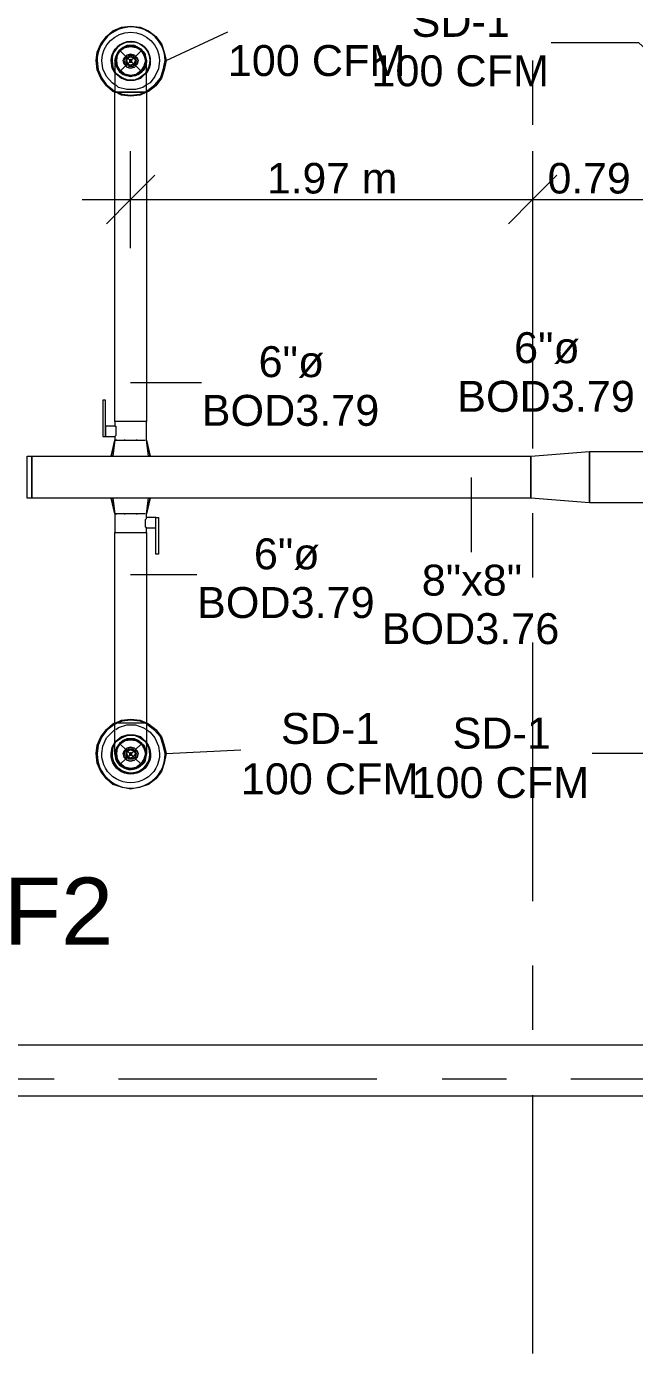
# Model space of a CAD drawing. Header units: metres. Extents: x -2 to 237, y -8 to 52.
# Drawn here: x 9.98 to 12.97, y 12.46 to 18.97 of the extents above; entities that cross this region are included whole.
import ezdxf

# ---------------------------------------------------------------- set-up
doc = ezdxf.new("R2010")
doc.units = ezdxf.units.M
doc.layers.add('HVAC - Ductos', color=5, linetype='Continuous', lineweight=0)
doc.layers.add('PDF_Text', color=7, linetype='Continuous', lineweight=0)
doc.layers.add('PDF_Geometry', color=7, linetype='Continuous', lineweight=0, true_color=0xaaaaaa)
doc.styles.add('PDF Arial-BoldMT-Identity-H', font='arial.ttf')
doc.styles.add('PDF Helvetica', font='')
doc.styles.get('PDF Helvetica').set_extended_font_data('Helvetica')

msp = doc.modelspace()

# ---------------------------------------------------------------- linework, layer by layer
at = {"layer": 'HVAC - Ductos', "lineweight": 0}
for points in [[(10.4134, 17.0322), (10.4134, 18.6494), (10.4042, 18.654), (10.3722, 18.6815), (10.3446, 18.7182), (10.3263, 18.7595), (10.3218, 18.8053), (10.3263, 18.8465), (10.3446, 18.8877), (10.3722, 18.9243), (10.4042, 18.9519), (10.4454, 18.9702), (10.4912, 18.9748), (10.5371, 18.9702), (10.5783, 18.9519), (10.615, 18.9243), (10.6425, 18.8877), (10.6562, 18.8465), (10.6654, 18.8053), (10.6562, 18.7595), (10.6425, 18.7182), (10.615, 18.6815), (10.5783, 18.654), (10.5692, 18.6494), (10.5692, 17.0322), (10.5646, 17.0322), (10.56, 17.0322), (10.5463, 17.0322), (10.5279, 17.0322), (10.5096, 17.0322), (10.4912, 17.0322), (10.473, 17.0322), (10.4546, 17.0322), (10.4363, 17.0322), (10.4271, 17.0322), (10.418, 17.0322)], [(10.4134, 18.8053), (10.418, 18.8236), (10.4271, 18.8419), (10.4363, 18.8557), (10.4271, 18.8419), (10.418, 18.8236), (10.4134, 18.8053), (10.418, 18.7961)], [(10.5554, 18.7777), (10.5417, 18.7549), (10.5188, 18.7365), (10.4912, 18.7319), (10.4638, 18.7365), (10.4409, 18.7549), (10.4271, 18.7777), (10.4226, 18.8053), (10.4271, 18.8327), (10.4409, 18.8557), (10.4638, 18.8694), (10.4912, 18.874), (10.5188, 18.8694), (10.5417, 18.8557), (10.5554, 18.8327), (10.5646, 18.8053)], [(10.5463, 18.8602), (10.5279, 18.8694), (10.5096, 18.8786), (10.4912, 18.8786), (10.473, 18.8786), (10.4546, 18.8694), (10.4409, 18.8602), (10.4546, 18.8694), (10.473, 18.8786), (10.4912, 18.8786), (10.5096, 18.8786), (10.5279, 18.8694)], [(10.5233, 18.7869), (10.5279, 18.8053), (10.5233, 18.7869), (10.5096, 18.7732), (10.4912, 18.7686), (10.473, 18.7732), (10.4592, 18.7869), (10.4546, 18.8053), (10.4592, 18.819), (10.473, 18.8327), (10.4912, 18.8373), (10.5096, 18.8327), (10.5233, 18.819), (10.5279, 18.8053), (10.5233, 18.819), (10.5096, 18.8327), (10.4912, 18.8373), (10.473, 18.8327), (10.4638, 18.819), (10.4592, 18.8053), (10.4638, 18.7869), (10.473, 18.7732), (10.4912, 18.7686), (10.5096, 18.7732)], [(10.5692, 18.7961), (10.5692, 18.8053), (10.5646, 18.8236), (10.56, 18.8419), (10.5463, 18.8557), (10.56, 18.8419), (10.5646, 18.8236), (10.5692, 18.8053)], [(10.395, 18.8053), (10.3996, 18.7686), (10.4134, 18.7457), (10.3996, 18.7686)], [(10.473, 18.819), (10.4684, 18.8053), (10.473, 18.819), (10.4821, 18.8281), (10.5004, 18.8281), (10.5142, 18.819), (10.5188, 18.8053), (10.5142, 18.819), (10.5004, 18.8281), (10.4821, 18.8281)], [(10.5142, 18.7869), (10.5188, 18.8053), (10.5142, 18.7869), (10.5004, 18.7777), (10.4821, 18.7777), (10.473, 18.7869), (10.4684, 18.8053), (10.473, 18.7869), (10.4821, 18.7777), (10.5004, 18.7777)], [(10.505, 18.7869), (10.4912, 18.7823), (10.4775, 18.7869), (10.473, 18.8053), (10.4775, 18.819), (10.4912, 18.8236), (10.505, 18.819), (10.5142, 18.8053)], [(10.4912, 18.8099), (10.4866, 18.8053), (10.4866, 18.8099), (10.4958, 18.8099), (10.4958, 18.8053), (10.4958, 18.8099)], [(10.4958, 18.8007), (10.4958, 18.8053), (10.4958, 18.7961), (10.4866, 18.7961), (10.4866, 18.8053), (10.4912, 18.8007)], [(10.418, 18.7411), (10.4454, 18.7228), (10.4775, 18.7091), (10.5096, 18.7091), (10.5371, 18.7228), (10.5646, 18.7411), (10.5417, 18.7182), (10.5096, 18.7091), (10.473, 18.7091), (10.4454, 18.7182), (10.418, 18.7411), (10.4134, 18.7457), (10.418, 18.7411), (10.4134, 18.7503)], [(10.5692, 18.7503), (10.5646, 18.7411), (10.5371, 18.7228), (10.5096, 18.7091), (10.4775, 18.7091), (10.4454, 18.7228), (10.418, 18.7411), (10.4454, 18.7182), (10.473, 18.7091), (10.5096, 18.7091), (10.5417, 18.7182), (10.5646, 18.7411), (10.5692, 18.7457), (10.5646, 18.7411)], [(10.4226, 16.9405), (10.418, 16.9405)], [(10.4638, 16.9405), (10.4592, 16.9405)], [(10.5233, 16.9405), (10.5188, 16.9405)], [(12.7455, 16.8856), (14.6101, 16.8856), (14.6101, 16.6335), (12.7455, 16.6335)], [(9.9827, 16.6565), (9.9827, 16.8626), (10.0056, 16.8626), (10.0056, 16.6565)], [(12.4568, 16.6565), (10.0056, 16.6565), (10.0056, 16.8626), (12.4568, 16.8626)], [(10.5875, 16.6565), (10.5829, 16.6565)], [(10.418, 16.5786), (10.4226, 16.5786)], [(10.4592, 16.5786), (10.4638, 16.5786)], [(10.5188, 16.5786), (10.5233, 16.5786)], [(10.5692, 16.487), (10.5692, 15.5523), (10.5783, 15.5477), (10.615, 15.5202), (10.6425, 15.4836), (10.6562, 15.4423), (10.6654, 15.4011), (10.6562, 15.3552), (10.6425, 15.314), (10.615, 15.2774), (10.5783, 15.2499), (10.5371, 15.2362), (10.4912, 15.227), (10.4454, 15.2362), (10.4042, 15.2499), (10.3722, 15.2774), (10.3446, 15.314), (10.3263, 15.3552), (10.3218, 15.4011), (10.3263, 15.4423), (10.3446, 15.4836), (10.3722, 15.5202), (10.4042, 15.5477), (10.4134, 15.5523), (10.4134, 16.487), (10.418, 16.487), (10.4271, 16.487), (10.4363, 16.487), (10.4546, 16.487), (10.473, 16.487), (10.4912, 16.487), (10.5096, 16.487), (10.5279, 16.487), (10.5463, 16.487), (10.56, 16.487), (10.5646, 16.487)], [(10.4134, 15.4561), (10.3996, 15.4332), (10.395, 15.4011), (10.3996, 15.4332)], [(10.4134, 15.4515), (10.418, 15.4607), (10.4454, 15.479), (10.4775, 15.4927), (10.5096, 15.4927), (10.5371, 15.479), (10.5646, 15.4607), (10.5417, 15.4836), (10.5096, 15.4927), (10.473, 15.4927), (10.4454, 15.4836), (10.418, 15.4607), (10.4134, 15.4561), (10.418, 15.4607)], [(10.5646, 15.4607), (10.5371, 15.479), (10.5096, 15.4927), (10.4775, 15.4927), (10.4454, 15.479), (10.418, 15.4607), (10.4454, 15.4836), (10.473, 15.4927), (10.5096, 15.4927), (10.5417, 15.4836), (10.5646, 15.4607), (10.5692, 15.4561), (10.5646, 15.4607), (10.5692, 15.4515)], [(10.5554, 15.3736), (10.5417, 15.3507), (10.5188, 15.3324), (10.4912, 15.3278), (10.4638, 15.3324), (10.4409, 15.3507), (10.4271, 15.3736), (10.4226, 15.4011), (10.4271, 15.4286), (10.4409, 15.4515), (10.4638, 15.4652), (10.4912, 15.4698), (10.5188, 15.4652), (10.5417, 15.4515), (10.5554, 15.4286), (10.5646, 15.4011)], [(10.5233, 15.3828), (10.5279, 15.4011), (10.5233, 15.3828), (10.5096, 15.369), (10.4912, 15.3644), (10.473, 15.369), (10.4592, 15.3828), (10.4546, 15.4011), (10.4592, 15.4148), (10.473, 15.4286), (10.4912, 15.4332), (10.5096, 15.4286), (10.5233, 15.4148), (10.5279, 15.4011), (10.5233, 15.4148), (10.5096, 15.4286), (10.4912, 15.4332), (10.473, 15.4286), (10.4638, 15.4148), (10.4592, 15.4011), (10.4638, 15.3828), (10.473, 15.369), (10.4912, 15.3644), (10.5096, 15.369)], [(10.473, 15.4148), (10.4684, 15.4011), (10.473, 15.4148), (10.4821, 15.424), (10.5004, 15.424), (10.5142, 15.4148), (10.5188, 15.4011), (10.5142, 15.4148), (10.5004, 15.424), (10.4821, 15.424)], [(10.5142, 15.3828), (10.5188, 15.4011), (10.5142, 15.3828), (10.5004, 15.3736), (10.4821, 15.3736), (10.473, 15.3828), (10.4684, 15.4011), (10.473, 15.3828), (10.4821, 15.3782), (10.5004, 15.3782)], [(10.505, 15.3874), (10.4912, 15.3782), (10.4775, 15.3874), (10.473, 15.4011), (10.4775, 15.4148), (10.4912, 15.4194), (10.505, 15.4148), (10.5142, 15.4011)], [(10.4912, 15.4057), (10.4866, 15.4011), (10.4866, 15.4057), (10.4958, 15.4057), (10.4958, 15.4011), (10.4958, 15.4057)], [(10.4958, 15.3965), (10.4958, 15.4011), (10.4958, 15.3919), (10.4866, 15.3919), (10.4866, 15.4011), (10.4912, 15.3965)]]:
    msp.add_lwpolyline(points, close=True, dxfattribs=at)
for points in [[(10.5692, 18.654), (10.5737, 18.6586), (10.6104, 18.6861), (10.6379, 18.7182), (10.6516, 18.7595), (10.6608, 18.8053, 0.98637), (10.3263, 18.8053), (10.3309, 18.7595), (10.3492, 18.7182), (10.3722, 18.6861), (10.4088, 18.6586), (10.418, 18.654)], [(10.4134, 18.6861), (10.3996, 18.6953), (10.3722, 18.7274), (10.3538, 18.764), (10.3492, 18.8053, -0.980528), (10.6333, 18.8053), (10.6287, 18.764), (10.6104, 18.7274), (10.5875, 18.6953), (10.5692, 18.6861)], [(10.418, 15.5477), (10.4088, 15.5431), (10.3722, 15.5156), (10.3492, 15.4836), (10.3309, 15.4423), (10.3263, 15.4011, 1.013808), (10.6608, 15.4011), (10.6516, 15.4423), (10.6379, 15.4836), (10.6104, 15.5156), (10.5737, 15.5431), (10.5692, 15.5477)], [(10.5692, 15.5202), (10.5875, 15.5065), (10.6104, 15.479), (10.6287, 15.4378), (10.6333, 15.4011, -1.008586), (10.3492, 15.4011), (10.3538, 15.4378), (10.3722, 15.479), (10.3996, 15.5065), (10.4134, 15.5202)], [(10.4134, 15.4011, 0.757537), (10.5554, 15.3598), (10.5463, 15.3461), (10.5279, 15.3324), (10.5096, 15.3278), (10.4912, 15.3232), (10.473, 15.3278), (10.4546, 15.3324), (10.4363, 15.3461), (10.4271, 15.3598), (10.418, 15.3782), (10.4134, 15.4011), (10.418, 15.4057), (10.4134, 15.4011), (10.4134, 15.4103), (10.4134, 15.4378), (10.4134, 15.4698), (10.4134, 15.5065), (10.4134, 15.5523), (10.418, 15.5523), (10.4271, 15.5523), (10.4363, 15.5523), (10.4546, 15.5523), (10.473, 15.5523), (10.4912, 15.5523), (10.5096, 15.5523), (10.5279, 15.5523), (10.5463, 15.5523), (10.56, 15.5523), (10.5646, 15.5523), (10.5692, 15.5523)]]:
    msp.add_lwpolyline(points, format="xyb", dxfattribs=at)
for points in [[(10.6654, 18.8053), (10.9678, 18.9473)], [(10.5646, 18.7777), (10.56, 18.7732), (10.5417, 18.7503), (10.5279, 18.7411), (10.5096, 18.7319), (10.4912, 18.7319), (10.473, 18.7319), (10.4546, 18.7411), (10.4409, 18.7503), (10.4271, 18.7686), (10.4226, 18.7823), (10.418, 18.8053), (10.4226, 18.8236), (10.4271, 18.8419), (10.4409, 18.8557), (10.4546, 18.8694), (10.473, 18.874), (10.4912, 18.8786), (10.5096, 18.874), (10.5279, 18.8694), (10.5417, 18.8557), (10.5554, 18.8419), (10.5646, 18.8236), (10.5646, 18.8053), (10.5646, 18.7823), (10.5554, 18.7686), (10.5417, 18.7503), (10.5233, 18.7365), (10.5188, 18.7319)], [(10.4226, 18.8281), (10.4226, 18.8327), (10.4226, 18.8373)], [(10.4271, 18.8327), (10.4409, 18.8557), (10.4592, 18.8694)], [(10.4409, 18.8602), (10.4363, 18.8557)], [(10.4592, 18.874), (10.4638, 18.874)], [(10.4684, 18.874), (10.4912, 18.8786), (10.5188, 18.874)], [(10.5188, 18.874), (10.5233, 18.874)], [(10.5233, 18.8694), (10.5417, 18.8557), (10.56, 18.8327)], [(10.5463, 18.8557), (10.5463, 18.8602)], [(10.56, 18.8373), (10.56, 18.8327), (10.5646, 18.8281)], [(13.0845, 18.8053), (12.9883, 18.8923), (12.5576, 18.8923)], [(10.4134, 18.8053), (10.4134, 18.7961), (10.4134, 18.7777), (10.4134, 18.7503), (10.4134, 18.7136), (10.4134, 18.6678), (10.4134, 18.6494), (10.418, 18.6494), (10.4271, 18.6494), (10.4363, 18.6494), (10.4546, 18.6494), (10.473, 18.6494), (10.4912, 18.6494), (10.5096, 18.6494), (10.5279, 18.6494), (10.5463, 18.6494), (10.56, 18.6494), (10.5646, 18.6494), (10.5692, 18.6494), (10.5692, 18.6953), (10.5692, 18.7365), (10.5692, 18.7686), (10.5692, 18.7915), (10.5692, 18.8007)], [(10.4226, 18.7732), (10.4226, 18.7777), (10.418, 18.8053), (10.4226, 18.8281)], [(10.418, 18.7961), (10.418, 18.7823), (10.4271, 18.764), (10.4363, 18.7503), (10.4546, 18.7365), (10.473, 18.7319), (10.4912, 18.7274), (10.5096, 18.7319), (10.5279, 18.7365), (10.5463, 18.7503), (10.56, 18.764), (10.5646, 18.7823), (10.5692, 18.7961)], [(10.4226, 18.7732), (10.4226, 18.7732)], [(10.4638, 18.7319), (10.4592, 18.7365), (10.4409, 18.7503), (10.4271, 18.7732)], [(10.56, 18.8281), (10.5646, 18.8053), (10.56, 18.7777)], [(10.56, 18.7732), (10.56, 18.7732)], [(10.5692, 18.8007), (10.5692, 18.8053)], [(10.4638, 18.7319), (10.4638, 18.7319)], [(10.5188, 18.7365), (10.4912, 18.7319), (10.4684, 18.7365)], [(10.5188, 18.7319), (10.5188, 18.7319)], [(10.5692, 18.6494), (10.5646, 18.6494), (10.56, 18.6494), (10.5463, 18.6494), (10.5279, 18.6494), (10.5096, 18.6494), (10.4912, 18.6494), (10.473, 18.6494), (10.4546, 18.6494), (10.4363, 18.6494), (10.4271, 18.6494), (10.418, 18.6494), (10.4134, 18.6494)], [(10.5692, 18.6861), (10.5508, 18.6724), (10.5142, 18.6632), (10.473, 18.6632), (10.4317, 18.6724), (10.418, 18.6861)], [(10.418, 18.654), (10.45, 18.6403), (10.4912, 18.6357), (10.5371, 18.6403), (10.5692, 18.654)], [(10.5692, 18.6494), (10.5371, 18.6357), (10.4912, 18.6312), (10.4454, 18.6357), (10.418, 18.6494)], [(10.4912, 17.8844), (10.4912, 18.1226), (10.4912, 18.3608)], [(12.466, 18.3608), (12.466, 18.1226), (12.466, 17.8844)], [(10.6104, 18.2417), (10.4912, 18.1226), (10.3722, 18.0034)], [(12.585, 18.2417), (12.466, 18.1226), (12.3468, 18.0034)], [(10.253, 18.1226), (12.466, 18.1226), (13.254, 18.1226), (17.5195, 18.1226), (21.9957, 18.1226)], [(10.4912, 17.2246), (10.8395, 17.2246)], [(10.5646, 16.9405), (10.5692, 16.9405), (10.5692, 17.0322), (10.5646, 17.0322), (10.56, 17.0322), (10.5463, 17.0322), (10.5279, 17.0322), (10.5096, 17.0322), (10.4912, 17.0322), (10.473, 17.0322), (10.4546, 17.0322), (10.4363, 17.0322), (10.4271, 17.0322), (10.418, 17.0322), (10.4134, 17.0322), (10.4134, 17.0092), (10.3676, 17.0092), (10.3676, 17.0046), (10.3676, 17), (10.3676, 16.9909), (10.3676, 16.9864), (10.3676, 16.9772), (10.3676, 16.9726), (10.3676, 16.968), (10.3676, 16.9634), (10.3676, 16.9588), (10.3676, 17.1375), (10.3538, 17.1375), (10.3538, 16.9588), (10.3676, 16.9588), (10.4134, 16.9588), (10.4134, 16.9405), (10.418, 16.9405), (10.4226, 16.9405), (10.4271, 16.9405), (10.4363, 16.9405), (10.4546, 16.9405), (10.473, 16.9405), (10.4912, 16.9405), (10.5096, 16.9405), (10.5279, 16.9405), (10.5463, 16.9405), (10.56, 16.9405)], [(10.4134, 17.0092), (10.418, 17.0092), (10.418, 17.0046), (10.418, 17), (10.418, 16.9909), (10.418, 16.9818), (10.418, 16.9726), (10.418, 16.968), (10.418, 16.9634), (10.4134, 16.9588)], [(10.395, 16.8626), (10.4134, 16.9405), (10.395, 16.8626)], [(10.4134, 16.9405), (10.4042, 16.8626)], [(10.5096, 16.8626), (10.5142, 16.8626), (10.5233, 16.8626), (10.5371, 16.8626), (10.5417, 16.8626), (10.5463, 16.8626), (10.5646, 16.8626), (10.5783, 16.8626), (10.5829, 16.8626), (10.5875, 16.8626), (10.5692, 16.9405), (10.5875, 16.8626), (10.5829, 16.8626)], [(10.5783, 16.8626), (10.5692, 16.9405)], [(12.4568, 16.8626), (12.7455, 16.8856)], [(12.7455, 16.8856), (12.7455, 16.6335)], [(10.3996, 16.8626), (10.395, 16.8626), (10.3996, 16.8626), (10.4042, 16.8626), (10.4088, 16.8626), (10.418, 16.8626)], [(10.4226, 16.8626), (10.4363, 16.8626), (10.4409, 16.8626)], [(10.4454, 16.8626), (10.45, 16.8626), (10.4592, 16.8626), (10.473, 16.8626), (10.4775, 16.8626), (10.4821, 16.8626), (10.505, 16.8626)], [(12.4568, 16.6565), (12.4568, 16.8626)], [(12.1636, 16.7573), (12.1636, 16.3908)], [(10.418, 16.6565), (10.4088, 16.6565), (10.4042, 16.6565), (10.4134, 16.5786), (10.395, 16.6565), (10.3996, 16.6565), (10.395, 16.6565), (10.4134, 16.5786)], [(10.4409, 16.6565), (10.4363, 16.6565), (10.4226, 16.6565)], [(10.505, 16.6565), (10.4821, 16.6565), (10.4775, 16.6565), (10.473, 16.6565), (10.4592, 16.6565), (10.45, 16.6565), (10.4454, 16.6565)], [(10.5692, 16.5786), (10.5783, 16.6565), (10.5646, 16.6565), (10.5463, 16.6565), (10.5417, 16.6565), (10.5371, 16.6565), (10.5233, 16.6565), (10.5142, 16.6565), (10.5096, 16.6565)], [(10.5875, 16.6565), (10.5692, 16.5786), (10.5875, 16.6565)], [(12.7455, 16.6335), (12.4568, 16.6565)], [(10.56, 16.5786), (10.5463, 16.5786), (10.5279, 16.5786), (10.5096, 16.5786), (10.4912, 16.5786), (10.473, 16.5786), (10.4546, 16.5786), (10.4363, 16.5786), (10.4271, 16.5786), (10.4226, 16.5786), (10.418, 16.5786), (10.4134, 16.5786), (10.4134, 16.487), (10.418, 16.487), (10.4271, 16.487), (10.4363, 16.487), (10.4546, 16.487), (10.473, 16.487), (10.4912, 16.487), (10.5096, 16.487), (10.5279, 16.487), (10.5463, 16.487), (10.56, 16.487), (10.5646, 16.487), (10.5692, 16.487), (10.5692, 16.5099), (10.615, 16.5099), (10.615, 16.5144), (10.615, 16.519), (10.615, 16.5282), (10.615, 16.5328), (10.615, 16.5373), (10.615, 16.5465), (10.615, 16.5511), (10.615, 16.5557)], [(10.615, 16.5603), (10.6287, 16.5603), (10.6287, 16.3816), (10.615, 16.3816), (10.615, 16.5603), (10.5692, 16.5603), (10.5692, 16.5786), (10.5646, 16.5786)], [(10.5692, 16.5099), (10.5646, 16.5144), (10.5646, 16.519), (10.5646, 16.5282), (10.5646, 16.5373), (10.5646, 16.5465), (10.5646, 16.5511), (10.5692, 16.5557), (10.5692, 16.5603)], [(10.4912, 16.2808), (10.8166, 16.2808)], [(10.4134, 15.5523), (10.418, 15.5523), (10.4271, 15.5523), (10.4363, 15.5523), (10.4546, 15.5523), (10.473, 15.5523), (10.4912, 15.5523), (10.5096, 15.5523), (10.5279, 15.5523), (10.5463, 15.5523), (10.56, 15.5523), (10.5646, 15.5523), (10.5692, 15.5523), (10.5692, 15.5339), (10.5692, 15.4927), (10.5692, 15.4515), (10.5692, 15.424), (10.5692, 15.4057), (10.5692, 15.4011), (10.5646, 15.3782), (10.56, 15.3598), (10.5646, 15.3782), (10.5692, 15.4011), (10.5692, 15.4057), (10.5692, 15.4011)], [(10.418, 15.5523), (10.4454, 15.5661), (10.4912, 15.5706), (10.5371, 15.5661), (10.5692, 15.5523)], [(10.5692, 15.5477), (10.5371, 15.5615), (10.4912, 15.5661), (10.45, 15.5615), (10.418, 15.5477)], [(10.418, 15.5202), (10.4317, 15.5294), (10.473, 15.5431), (10.5142, 15.5431), (10.5508, 15.5294), (10.5692, 15.5202)], [(10.5692, 15.4057), (10.5646, 15.4194), (10.5646, 15.4011), (10.5646, 15.3828), (10.5554, 15.3644), (10.5417, 15.3461), (10.5279, 15.337), (10.5096, 15.3278), (10.4912, 15.3278), (10.473, 15.3278), (10.4546, 15.337), (10.4409, 15.3461), (10.4271, 15.3644), (10.4226, 15.3828), (10.418, 15.4011), (10.4226, 15.4194), (10.4271, 15.4378), (10.4409, 15.4515), (10.4546, 15.4652), (10.473, 15.4698), (10.4912, 15.4744), (10.5096, 15.4698), (10.5279, 15.4652), (10.5417, 15.4515), (10.5554, 15.4378), (10.5646, 15.4194), (10.56, 15.4378), (10.5463, 15.4515), (10.5279, 15.4652), (10.5096, 15.4744), (10.4912, 15.4744), (10.473, 15.4744), (10.4546, 15.4652), (10.4363, 15.4515), (10.4271, 15.4378), (10.418, 15.4194), (10.418, 15.4057)], [(10.4271, 15.4286), (10.4409, 15.4515), (10.4592, 15.4652)], [(10.4592, 15.4698), (10.4638, 15.4698)], [(10.4638, 15.4698), (10.4638, 15.4698)], [(10.4684, 15.4698), (10.4912, 15.4744), (10.5188, 15.4698), (10.5233, 15.4698)], [(10.5188, 15.4698), (10.5188, 15.4698)], [(10.5233, 15.4652), (10.5417, 15.4515), (10.56, 15.4286)], [(10.4134, 15.4011), (10.4134, 15.4011)], [(10.4226, 15.3736), (10.418, 15.4011), (10.4226, 15.424), (10.4226, 15.4286), (10.4226, 15.4332)], [(10.56, 15.4332), (10.56, 15.4286), (10.5646, 15.424)], [(10.56, 15.424), (10.5646, 15.4011), (10.56, 15.3736)], [(10.6654, 15.4011), (11.0319, 15.4194)], [(13.0845, 15.4011), (12.7592, 15.4011)], [(10.4226, 15.369), (10.4226, 15.3736)], [(10.4592, 15.3324), (10.4409, 15.3461), (10.4271, 15.369)], [(10.4271, 15.3598), (10.4271, 15.3598)], [(10.4638, 15.3278), (10.4592, 15.3324)], [(10.5188, 15.3324), (10.4912, 15.3278), (10.4684, 15.3324)], [(10.5233, 15.3324), (10.5188, 15.3278)], [(10.56, 15.369), (10.5417, 15.3461), (10.5233, 15.3324)], [(10.5554, 15.3598), (10.56, 15.3598)], [(10.5646, 15.3736), (10.56, 15.369)], [(8.3746, 13.9716), (13.703, 13.9716), (13.703, 13.7196), (8.3746, 13.7196)]]:
    msp.add_lwpolyline(points, dxfattribs=at)
for points in [[(10.5875, 18.8053, 0.970221), (10.395, 18.8053, -1.355001), (10.5692, 18.7457), (10.5829, 18.7686), (10.5875, 18.8053), (10.5783, 18.7732), (10.5692, 18.7503, 1.368408), (10.3996, 18.8053), (10.4042, 18.7732), (10.4134, 18.7503, -1.330941)], [(10.4134, 15.4515), (10.4042, 15.4332), (10.3996, 15.4011, 1.361616), (10.5692, 15.4515), (10.5783, 15.4332), (10.5875, 15.4011), (10.5829, 15.4332), (10.5692, 15.4561, -1.421947), (10.395, 15.4011, 1.017942), (10.5875, 15.4011, -1.341313)]]:
    msp.add_lwpolyline(points, format="xyb", close=True, dxfattribs=at)
at = {"layer": 'PDF_Geometry', "color": 8, "lineweight": 0, "true_color": 0x808080}
for points in [[(10.5554, 18.8465), (10.5142, 18.874), (10.4684, 18.874), (10.4317, 18.8465), (10.4134, 18.8053), (10.4317, 18.7595), (10.4684, 18.7319), (10.5142, 18.7319), (10.5554, 18.7595), (10.5692, 18.8053)], [(10.5554, 15.4423), (10.5142, 15.4698), (10.4684, 15.4698), (10.4317, 15.4423), (10.4134, 15.4011), (10.4317, 15.3552), (10.4684, 15.3278), (10.5142, 15.3278), (10.5554, 15.3552), (10.5692, 15.4011)]]:
    msp.add_lwpolyline(points, close=True, dxfattribs=at)
for points in [[(10.4363, 18.8557), (10.5463, 18.7503)], [(10.5463, 18.8557), (10.4363, 18.7503)], [(10.4363, 15.4515), (10.5463, 15.3461)], [(10.5463, 15.4515), (10.4363, 15.3461)]]:
    msp.add_lwpolyline(points, dxfattribs=at)
at = {"layer": 'PDF_Geometry', "lineweight": 0}
for points in [[(12.466, 18.8053), (12.466, 18.4891)], [(12.466, 18.1684), (12.466, 16.8993)], [(12.466, 16.5831), (12.466, 16.267)], [(12.466, 15.9463), (12.466, 14.6772)], [(12.466, 14.3611), (12.466, 14.0449)], [(10.1156, 13.8021), (9.7994, 13.8021)], [(11.7008, 13.8021), (10.4317, 13.8021)], [(12.3377, 13.8021), (12.0216, 13.8021)], [(13.9229, 13.8021), (12.6538, 13.8021)], [(12.466, 13.7242), (12.466, 12.4551)]]:
    msp.add_lwpolyline(points, dxfattribs=at)

# ---------------------------------------------------------------- texts
at = {"layer": 'PDF_Text', "lineweight": 0, "attachment_point": 4, "style": 'PDF Helvetica'}
for s, insert, char_height in [('SD-1', (11.8709, 18.9968), 0.1519), ('100 CFM', (10.9683, 18.8044), 0.1519), ('100 CFM', (11.6739, 18.754), 0.1519), ('1.97 m', (11.1607, 18.2264), 0.15002), ('0.79 m', (12.5398, 18.2264), 0.15002), ('6"ø', (12.3749, 17.3932), 0.1519), ('6"ø', (11.1195, 17.3245), 0.1519), ('BOD3.79', (12.0954, 17.155), 0.1519), ('BOD3.79', (10.84, 17.0862), 0.1519), ('6"ø', (11.0966, 16.3806), 0.1519), ('8"x8"', (11.9213, 16.2524), 0.1519), ('BOD3.79', (10.8171, 16.1424), 0.1519), ('BOD3.76', (11.7243, 16.0141), 0.1519), ('SD-1', (11.2295, 15.5239), 0.1519), ('SD-1', (12.0725, 15.5009), 0.1519), ('100 CFM', (11.0324, 15.2764), 0.1519), ('100 CFM', (11.8709, 15.2581), 0.1519)]:
    msp.add_mtext(s, dxfattribs=dict(at, insert=insert, char_height=char_height))
at = {"layer": 'PDF_Text', "color": 232, "lineweight": 70, "true_color": 0xe91e64, "insert": (9.8679, 14.6274), "char_height": 0.32989, "attachment_point": 4, "style": 'PDF Arial-BoldMT-Identity-H'}
msp.add_mtext('F2', dxfattribs=at)

doc.saveas('drawing.dxf')
